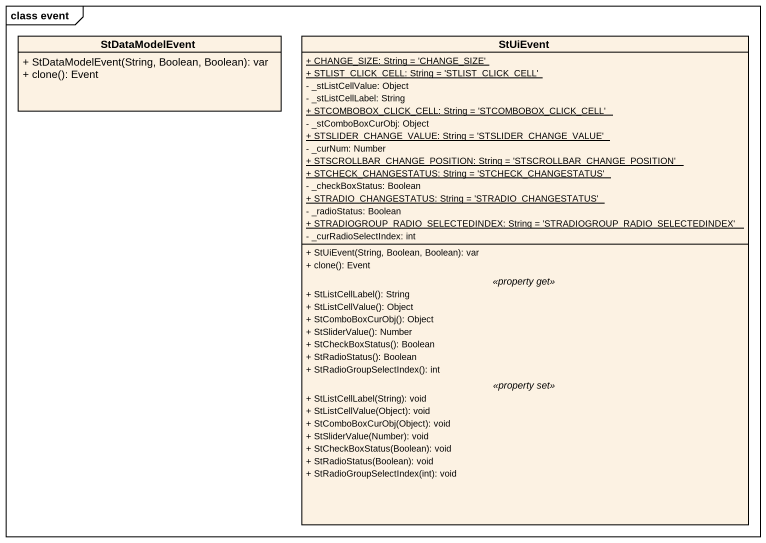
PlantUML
@startuml
mainframe class event
hide circle
hide empty members
skinparam classAttributeIconSize 0
class StDataModelEvent {
  + StDataModelEvent(String, Boolean, Boolean): var
  + clone(): Event
}
class StUiEvent {
  {static} + CHANGE_SIZE: String = 'CHANGE_SIZE'
  {static} + STLIST_CLICK_CELL: String = 'STLIST_CLICK_CELL'
  - _stListCellValue: Object
  - _stListCellLabel: String
  {static} + STCOMBOBOX_CLICK_CELL: String = 'STCOMBOBOX_CLICK_CELL'
  - _stComboBoxCurObj: Object
  {static} + STSLIDER_CHANGE_VALUE: String = 'STSLIDER_CHANGE_VALUE'
  - _curNum: Number
  {static} + STSCROLLBAR_CHANGE_POSITION: String = 'STSCROLLBAR_CHANGE_POSITION'
  {static} + STCHECK_CHANGESTATUS: String = 'STCHECK_CHANGESTATUS'
  - _checkBoxStatus: Boolean
  {static} + STRADIO_CHANGESTATUS: String = 'STRADIO_CHANGESTATUS'
  - _radioStatus: Boolean
  {static} + STRADIOGROUP_RADIO_SELECTEDINDEX: String = 'STRADIOGROUP_RADIO_SELECTEDINDEX'
  - _curRadioSelectIndex: int
  --
  + StUiEvent(String, Boolean, Boolean): var
  + clone(): Event
  .. <<property get>> ..
  + StListCellLabel(): String
  + StListCellValue(): Object
  + StComboBoxCurObj(): Object
  + StSliderValue(): Number
  + StCheckBoxStatus(): Boolean
  + StRadioStatus(): Boolean
  + StRadioGroupSelectIndex(): int
  .. <<property set>> ..
  + StListCellLabel(String): void
  + StListCellValue(Object): void
  + StComboBoxCurObj(Object): void
  + StSliderValue(Number): void
  + StCheckBoxStatus(Boolean): void
  + StRadioStatus(Boolean): void
  + StRadioGroupSelectIndex(int): void
}
@enduml
